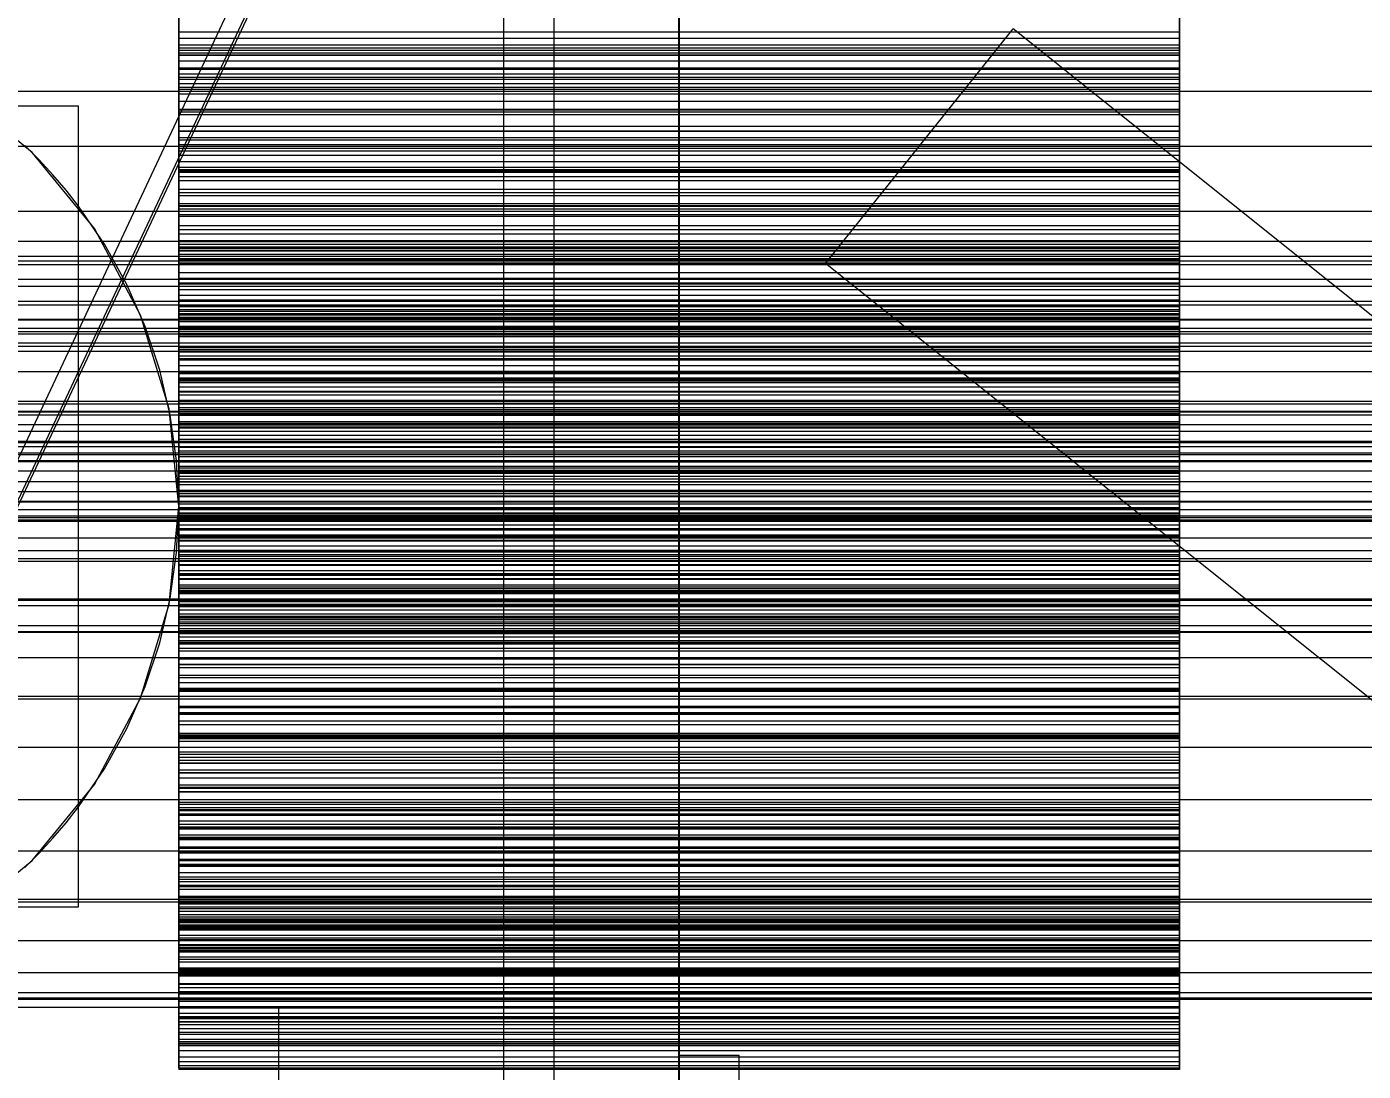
# Model space of a CAD drawing. Header units: millimetres. Extents: x -2500 to 58855, y -53268 to 6837.
# Drawn here: x 519.6 to 786.7, y -34687.8 to -34479.1 of the extents above; entities that cross this region are included whole.
import ezdxf

# ---------------------------------------------------------------- set-up
doc = ezdxf.new("R2010")
doc.units = ezdxf.units.MM
for name, color, linetype, lineweight in [('COTAS_O', 1, 'Continuous', 0), ('COTAS_R', 1, 'Continuous', 0), ('frontal_briquetadora', 7, 'Continuous', 0), ('frontal_C05', 7, 'Continuous', 0), ('frontal_mezcladora', 7, 'Continuous', 0), ('frontal_secador', 7, 'Continuous', 0), ('frontal_tolva', 7, 'Continuous', 0), ('frontal_tolva-C01', 7, 'Continuous', 0)]:
    doc.layers.add(name, color=color, linetype=linetype, lineweight=lineweight)
doc.dimstyles.new('R19_100', dxfattribs={"dimtxt": 250, "dimasz": 150, "dimexe": 150, "dimexo": 80, "dimgap": 100, "dimtad": 1, "dimtih": 1, "dimtoh": 1, "dimdsep": 46, "dimcen": 0.09, "dimadec": 0, "dimazin": 0, "dimtfac": 1, "dimtdec": 4, "dimtofl": 0, "dimtmove": 0, "dimatfit": 3, "dimfxl": 1, "dimtolj": 1, "dimtzin": 0, "dimarcsym": 0})

# ---------------------------------------------------------------- blocks, each defined once
blk = doc.blocks.new('*D37')
at = {"layer": 'COTAS_R', "color": 0, "lineweight": -2, "transparency": 16777216}
for p, q in [((-1750, -35420), (-1750, -34450)), ((2600, -35420), (2600, -34450)), ((-1600, -34600), (2450, -34600))]:
    blk.add_line(p, q, dxfattribs=at)
at = {"layer": 'COTAS_R', "color": 0, "transparency": 16777216}
for points in [[(-1600, -34575), (-1600, -34625), (-1750, -34600)], [(2450, -34575), (2450, -34625), (2600, -34600)]]:
    blk.add_solid(points, dxfattribs=at)
at = {"layer": 'Defpoints', "color": 0, "transparency": 16777216}
for p in [(2600, -34600), (-1750, -35500), (2600, -35500)]:
    blk.add_point(p, dxfattribs=at)
blk = doc.blocks.new('*D43')
at = {"layer": 'COTAS_O', "color": 0, "lineweight": -2, "transparency": 16777216}
for p, q in [((-650, -34820), (-650, -34050)), ((650, -34820), (650, -34050)), ((-500, -34200), (500, -34200))]:
    blk.add_line(p, q, dxfattribs=at)
at = {"layer": 'COTAS_O', "color": 0, "transparency": 16777216}
for points in [[(-500, -34175), (-500, -34225), (-650, -34200)], [(500, -34175), (500, -34225), (650, -34200)]]:
    blk.add_solid(points, dxfattribs=at)
at = {"layer": 'Defpoints', "color": 0, "transparency": 16777216}
for p in [(650, -34200), (-650, -34900), (650, -34900)]:
    blk.add_point(p, dxfattribs=at)

msp = doc.modelspace()

# ---------------------------------------------------------------- linework, layer by layer
at = {"layer": 'frontal_briquetadora'}
for p, q in [((550, -34470.352), (550, -34481.428)), ((550, -34470.774), (550, -34484.819)), ((750, -34470.352), (750, -34481.428)), ((750, -34470.774), (750, -34484.819)), ((550, -34483.346), (550, -34472.72)), ((550, -34473.128), (550, -34487.34)), ((750, -34483.346), (750, -34472.72)), ((750, -34473.128), (750, -34487.34)), ((550, -34484.762), (550, -34474.612)), ((550, -34489.222), (550, -34475.151)), ((550, -34476.816), (550, -34480.245)), ((750, -34484.762), (750, -34474.612)), ((750, -34489.222), (750, -34475.151)), ((750, -34476.816), (750, -34480.245)), ((550, -34478.701), (550, -34482.823)), ((750, -34478.701), (750, -34482.823)), ((750, -34480.245), (550, -34480.245)), ((550, -34480.245), (550, -34483.879)), ((550, -34481.428), (550, -34494.029)), ((550, -34481.428), (750, -34481.428)), ((750, -34480.245), (750, -34483.879)), ((750, -34481.428), (750, -34494.029)), ((750, -34482.823), (550, -34482.823)), ((550, -34482.823), (550, -34491.281)), ((550, -34495.609), (550, -34483.346)), ((550, -34483.346), (750, -34483.346)), ((750, -34483.879), (550, -34483.879)), ((550, -34483.879), (550, -34487.691)), ((550, -34486.034), (550, -34484.435)), ((750, -34484.435), (550, -34484.435)), ((550, -34484.435), (550, -34492.624)), ((550, -34496.657), (550, -34484.762)), ((550, -34484.762), (750, -34484.762)), ((550, -34484.819), (550, -34499.018)), ((550, -34484.819), (750, -34484.819)), ((750, -34482.823), (750, -34491.281)), ((750, -34495.609), (750, -34483.346)), ((750, -34483.879), (750, -34487.691)), ((750, -34486.034), (750, -34484.435)), ((750, -34484.435), (750, -34492.624)), ((750, -34496.657), (750, -34484.762)), ((750, -34484.819), (750, -34499.018)), ((550, -34487.426), (550, -34486.034)), ((750, -34486.034), (550, -34486.034)), ((550, -34487.34), (550, -34501.297)), ((550, -34487.34), (750, -34487.34)), ((550, -34488.634), (550, -34487.426)), ((750, -34487.426), (550, -34487.426)), ((750, -34487.426), (750, -34486.034)), ((750, -34487.34), (750, -34501.297)), ((750, -34488.634), (750, -34487.426)), ((750, -34487.691), (550, -34487.691)), ((550, -34487.691), (550, -34491.666)), ((550, -34489.674), (550, -34488.634)), ((750, -34488.634), (550, -34488.634)), ((550, -34502.634), (550, -34489.222)), ((550, -34489.222), (750, -34489.222)), ((550, -34490.554), (550, -34489.674)), ((750, -34489.674), (550, -34489.674)), ((750, -34487.691), (750, -34491.666)), ((750, -34489.674), (750, -34488.634)), ((750, -34502.634), (750, -34489.222)), ((750, -34490.554), (750, -34489.674)), ((550, -34491.281), (550, -34490.554)), ((750, -34490.554), (550, -34490.554)), ((750, -34491.281), (550, -34491.281)), ((750, -34491.666), (550, -34491.666)), ((550, -34491.666), (550, -34495.791)), ((750, -34492.624), (550, -34492.624)), ((550, -34492.624), (550, -34496.216)), ((750, -34491.281), (750, -34490.554)), ((750, -34491.666), (750, -34495.791)), ((750, -34492.624), (750, -34496.216)), ((550, -34494.029), (550, -34507.67)), ((550, -34494.029), (750, -34494.029)), ((750, -34494.029), (750, -34507.67)), ((550, -34509.038), (550, -34495.609)), ((550, -34495.609), (750, -34495.609)), ((750, -34495.791), (550, -34495.791)), ((550, -34495.791), (550, -34500.057)), ((750, -34496.216), (550, -34496.216)), ((550, -34496.216), (550, -34500.005)), ((550, -34509.842), (550, -34496.657)), ((550, -34496.657), (750, -34496.657)), ((750, -34509.038), (750, -34495.609)), ((750, -34495.791), (750, -34500.057)), ((750, -34496.216), (750, -34500.005)), ((750, -34509.842), (750, -34496.657)), ((550, -34499.018), (550, -34512.827)), ((550, -34499.018), (750, -34499.018)), ((550, -34501.818), (550, -34499.998)), ((750, -34499.998), (550, -34499.998)), ((550, -34499.998), (550, -34507.909)), ((750, -34500.005), (550, -34500.005)), ((550, -34500.005), (550, -34503.967)), ((750, -34500.057), (550, -34500.057)), ((550, -34500.057), (550, -34508.256)), ((750, -34499.018), (750, -34512.827)), ((750, -34501.818), (750, -34499.998)), ((750, -34499.998), (750, -34507.909)), ((750, -34500.005), (750, -34503.967)), ((750, -34500.057), (750, -34508.256)), ((550, -34501.297), (550, -34514.462)), ((550, -34501.297), (750, -34501.297)), ((550, -34503.438), (550, -34501.818)), ((750, -34501.818), (550, -34501.818)), ((550, -34514.871), (550, -34502.634)), ((550, -34502.634), (750, -34502.634)), ((550, -34504.88), (550, -34503.438)), ((750, -34503.438), (550, -34503.438)), ((750, -34501.297), (750, -34514.462)), ((750, -34503.438), (750, -34501.818)), ((750, -34514.871), (750, -34502.634)), ((750, -34504.88), (750, -34503.438)), ((750, -34503.967), (550, -34503.967)), ((550, -34503.967), (550, -34508.086)), ((550, -34506.158), (550, -34504.88)), ((750, -34504.88), (550, -34504.88)), ((550, -34507.281), (550, -34506.158)), ((750, -34506.158), (550, -34506.158)), ((750, -34503.967), (750, -34508.086)), ((750, -34506.158), (750, -34504.88)), ((750, -34507.281), (750, -34506.158)), ((550, -34508.256), (550, -34507.281)), ((750, -34507.281), (550, -34507.281)), ((550, -34507.67), (550, -34521.827)), ((550, -34507.67), (750, -34507.67)), ((750, -34507.909), (550, -34507.909)), ((550, -34507.909), (550, -34511.654)), ((750, -34508.086), (550, -34508.086)), ((550, -34508.086), (550, -34512.349)), ((750, -34508.256), (550, -34508.256)), ((750, -34508.256), (750, -34507.281)), ((750, -34507.67), (750, -34521.827)), ((750, -34507.909), (750, -34511.654)), ((750, -34508.086), (750, -34512.349)), ((550, -34523.116), (550, -34509.038)), ((550, -34509.038), (750, -34509.038)), ((550, -34523.808), (550, -34509.842)), ((550, -34509.842), (750, -34509.842)), ((750, -34523.116), (750, -34509.038)), ((750, -34523.808), (750, -34509.842)), ((750, -34511.654), (550, -34511.654)), ((550, -34511.654), (550, -34515.589)), ((750, -34512.349), (550, -34512.349)), ((550, -34512.349), (550, -34516.748)), ((550, -34512.827), (550, -34525.713)), ((550, -34512.827), (750, -34512.827)), ((750, -34511.654), (750, -34515.589)), ((750, -34512.349), (750, -34516.748)), ((750, -34512.827), (750, -34525.713)), ((550, -34514.462), (550, -34526.329)), ((550, -34514.462), (750, -34514.462)), ((550, -34525.463), (550, -34514.871)), ((550, -34514.871), (750, -34514.871)), ((550, -34517.055), (550, -34515.018)), ((750, -34515.018), (550, -34515.018)), ((550, -34515.018), (550, -34522.632)), ((750, -34515.589), (550, -34515.589)), ((550, -34515.589), (550, -34519.691)), ((750, -34516.748), (550, -34516.748)), ((550, -34516.748), (550, -34524.669)), ((750, -34514.462), (750, -34526.329)), ((750, -34525.463), (750, -34514.871)), ((750, -34517.055), (750, -34515.018)), ((750, -34515.018), (750, -34522.632)), ((750, -34515.589), (750, -34519.691)), ((750, -34516.748), (750, -34524.669)), ((550, -34518.899), (550, -34517.055)), ((750, -34517.055), (550, -34517.055)), ((550, -34520.571), (550, -34518.899)), ((750, -34518.899), (550, -34518.899)), ((750, -34518.899), (750, -34517.055)), ((750, -34520.571), (750, -34518.899)), ((750, -34519.691), (550, -34519.691)), ((550, -34519.691), (550, -34523.944)), ((550, -34522.085), (550, -34520.571)), ((750, -34520.571), (550, -34520.571)), ((550, -34521.827), (550, -34535.957)), ((550, -34521.827), (750, -34521.827)), ((550, -34523.448), (550, -34522.085)), ((750, -34522.085), (550, -34522.085)), ((750, -34519.691), (750, -34523.944)), ((750, -34522.085), (750, -34520.571)), ((750, -34521.827), (750, -34535.957)), ((750, -34523.448), (750, -34522.085)), ((750, -34522.632), (550, -34522.632)), ((550, -34522.632), (550, -34526.521)), ((550, -34537.304), (550, -34523.116)), ((550, -34523.116), (750, -34523.116)), ((550, -34524.669), (550, -34523.448)), ((750, -34523.448), (550, -34523.448)), ((550, -34538.02), (550, -34523.808)), ((550, -34523.808), (750, -34523.808)), ((750, -34523.944), (550, -34523.944)), ((550, -34523.944), (550, -34528.335)), ((750, -34524.669), (550, -34524.669)), ((750, -34522.632), (750, -34526.521)), ((750, -34537.304), (750, -34523.116)), ((750, -34524.669), (750, -34523.448)), ((750, -34538.02), (750, -34523.808)), ((750, -34523.944), (750, -34528.335)), ((550, -34530.292), (550, -34525.463)), ((550, -34525.463), (750, -34525.463)), ((550, -34525.713), (550, -34537.182)), ((550, -34525.713), (750, -34525.713)), ((550, -34526.329), (550, -34536.443)), ((550, -34526.329), (750, -34526.329)), ((750, -34526.521), (550, -34526.521)), ((550, -34526.521), (550, -34530.594)), ((750, -34530.292), (750, -34525.463)), ((750, -34525.713), (750, -34537.182)), ((750, -34526.329), (750, -34536.443)), ((750, -34526.521), (750, -34530.594)), ((750, -34528.335), (550, -34528.335)), ((550, -34528.335), (550, -34532.857)), ((550, -34531.709), (550, -34529.46)), ((750, -34529.46), (550, -34529.46)), ((550, -34529.46), (550, -34536.758)), ((750, -34528.335), (750, -34532.857)), ((750, -34531.709), (750, -34529.46)), ((750, -34529.46), (750, -34536.758)), ((550, -34535.006), (550, -34530.292)), ((550, -34530.292), (750, -34530.292)), ((750, -34530.594), (550, -34530.594)), ((550, -34530.594), (550, -34534.826)), ((550, -34533.773), (550, -34531.709)), ((750, -34531.709), (550, -34531.709)), ((750, -34532.857), (550, -34532.857)), ((550, -34532.857), (550, -34540.48)), ((750, -34535.006), (750, -34530.292)), ((750, -34530.594), (750, -34534.826)), ((750, -34533.773), (750, -34531.709)), ((750, -34532.857), (750, -34540.48)), ((550, -34535.671), (550, -34533.773)), ((750, -34533.773), (550, -34533.773)), ((750, -34534.826), (550, -34534.826)), ((550, -34534.826), (550, -34539.202)), ((550, -34539.602), (550, -34535.006)), ((550, -34535.006), (750, -34535.006)), ((750, -34535.671), (750, -34533.773)), ((750, -34534.826), (750, -34539.202)), ((750, -34539.602), (750, -34535.006)), ((550, -34537.416), (550, -34535.671)), ((750, -34535.671), (550, -34535.671)), ((550, -34535.957), (550, -34549.515)), ((550, -34535.957), (750, -34535.957)), ((550, -34536.443), (550, -34541.003)), ((550, -34536.443), (750, -34536.443)), ((750, -34536.758), (550, -34536.758)), ((550, -34536.758), (550, -34540.783)), ((550, -34537.182), (550, -34546.794)), ((550, -34537.182), (750, -34537.182)), ((550, -34551.056), (550, -34537.304)), ((550, -34537.304), (750, -34537.304)), ((550, -34539.017), (550, -34537.416)), ((750, -34537.416), (550, -34537.416)), ((550, -34551.931), (550, -34538.02)), ((550, -34538.02), (750, -34538.02)), ((750, -34537.416), (750, -34535.671)), ((750, -34535.957), (750, -34549.515)), ((750, -34536.443), (750, -34541.003)), ((750, -34536.758), (750, -34540.783)), ((750, -34537.182), (750, -34546.794)), ((750, -34551.056), (750, -34537.304)), ((750, -34539.017), (750, -34537.416)), ((750, -34551.931), (750, -34538.02)), ((550, -34540.48), (550, -34539.017)), ((750, -34539.017), (550, -34539.017)), ((750, -34539.202), (550, -34539.202)), ((550, -34539.202), (550, -34543.711)), ((550, -34544.079), (550, -34539.602)), ((550, -34539.602), (750, -34539.602)), ((750, -34540.48), (550, -34540.48)), ((750, -34540.783), (550, -34540.783)), ((550, -34540.783), (550, -34544.982)), ((750, -34540.48), (750, -34539.017)), ((750, -34539.202), (750, -34543.711)), ((750, -34544.079), (750, -34539.602)), ((750, -34540.783), (750, -34544.982)), ((550, -34541.003), (550, -34545.442)), ((550, -34541.003), (750, -34541.003)), ((550, -34545.745), (550, -34543.29)), ((750, -34543.29), (550, -34543.29)), ((550, -34543.29), (550, -34550.254)), ((750, -34541.003), (750, -34545.442)), ((750, -34545.745), (750, -34543.29)), ((750, -34543.29), (750, -34550.254)), ((750, -34543.711), (550, -34543.711)), ((550, -34543.711), (550, -34548.345)), ((550, -34548.434), (550, -34544.079)), ((550, -34544.079), (750, -34544.079)), ((750, -34544.982), (550, -34544.982)), ((550, -34544.982), (550, -34549.334)), ((550, -34545.442), (550, -34549.76)), ((550, -34545.442), (750, -34545.442)), ((550, -34548.023), (550, -34545.745)), ((750, -34545.745), (550, -34545.745)), ((750, -34543.711), (750, -34548.345)), ((750, -34548.434), (750, -34544.079)), ((750, -34544.982), (750, -34549.334)), ((750, -34545.442), (750, -34549.76)), ((750, -34548.023), (750, -34545.745)), ((550, -34546.794), (550, -34551.073)), ((550, -34546.794), (750, -34546.794)), ((550, -34550.143), (550, -34548.023)), ((750, -34548.023), (550, -34548.023)), ((750, -34548.345), (550, -34548.345)), ((550, -34548.345), (550, -34555.652)), ((550, -34552.666), (550, -34548.434)), ((550, -34548.434), (750, -34548.434)), ((750, -34546.794), (750, -34551.073)), ((750, -34550.143), (750, -34548.023)), ((750, -34548.345), (750, -34555.652)), ((750, -34552.666), (750, -34548.434)), ((750, -34549.334), (550, -34549.334)), ((550, -34549.334), (550, -34553.824)), ((550, -34549.515), (550, -34561.982)), ((550, -34549.515), (750, -34549.515)), ((550, -34549.76), (550, -34553.953)), ((550, -34549.76), (750, -34549.76)), ((550, -34552.116), (550, -34550.143)), ((750, -34550.143), (550, -34550.143)), ((750, -34550.254), (550, -34550.254)), ((550, -34550.254), (550, -34554.404)), ((550, -34563.842), (550, -34551.056)), ((550, -34551.056), (750, -34551.056)), ((550, -34551.073), (550, -34555.227)), ((550, -34551.073), (750, -34551.073)), ((750, -34549.334), (750, -34553.824)), ((750, -34549.515), (750, -34561.982)), ((750, -34549.76), (750, -34553.953)), ((750, -34552.116), (750, -34550.143)), ((750, -34550.254), (750, -34554.404)), ((750, -34563.842), (750, -34551.056)), ((750, -34551.073), (750, -34555.227)), ((550, -34565.006), (550, -34551.931)), ((550, -34551.931), (750, -34551.931)), ((550, -34553.95), (550, -34552.116)), ((750, -34552.116), (550, -34552.116)), ((550, -34556.773), (550, -34552.666)), ((550, -34552.666), (750, -34552.666)), ((750, -34553.824), (550, -34553.824)), ((550, -34553.824), (550, -34558.44)), ((550, -34555.652), (550, -34553.95)), ((550, -34553.953), (550, -34558.02)), ((550, -34553.953), (750, -34553.953)), ((750, -34565.006), (750, -34551.931)), ((750, -34553.95), (750, -34552.116)), ((750, -34556.773), (750, -34552.666)), ((750, -34553.824), (750, -34558.44)), ((750, -34555.652), (750, -34553.95)), ((750, -34553.953), (750, -34558.02)), ((750, -34554.404), (550, -34554.404)), ((550, -34554.404), (550, -34558.721)), ((550, -34555.227), (550, -34559.255)), ((550, -34555.227), (750, -34555.227)), ((750, -34555.652), (550, -34555.652)), ((550, -34559.129), (550, -34556.473)), ((750, -34556.473), (550, -34556.473)), ((550, -34556.473), (550, -34563.087)), ((550, -34560.752), (550, -34556.773)), ((550, -34556.773), (750, -34556.773)), ((750, -34554.404), (750, -34558.721)), ((750, -34555.227), (750, -34559.255)), ((750, -34559.129), (750, -34556.473)), ((750, -34556.473), (750, -34563.087)), ((750, -34560.752), (750, -34556.773)), ((550, -34558.02), (550, -34561.96)), ((550, -34558.02), (750, -34558.02)), ((750, -34558.44), (550, -34558.44)), ((550, -34558.44), (550, -34563.174)), ((750, -34558.721), (550, -34558.721)), ((550, -34558.721), (550, -34563.182)), ((550, -34561.616), (550, -34559.129)), ((750, -34559.129), (550, -34559.129)), ((550, -34559.255), (550, -34563.155)), ((550, -34559.255), (750, -34559.255)), ((750, -34558.02), (750, -34561.96)), ((750, -34558.44), (750, -34563.174)), ((750, -34558.721), (750, -34563.182)), ((750, -34561.616), (750, -34559.129)), ((750, -34559.255), (750, -34563.155)), ((550, -34564.603), (550, -34560.752)), ((550, -34560.752), (750, -34560.752)), ((550, -34563.952), (550, -34561.616)), ((750, -34561.616), (550, -34561.616)), ((550, -34561.96), (550, -34565.77)), ((550, -34561.96), (750, -34561.96)), ((550, -34561.982), (550, -34572.878)), ((550, -34561.982), (750, -34561.982)), ((750, -34564.603), (750, -34560.752)), ((750, -34563.952), (750, -34561.616)), ((750, -34561.96), (750, -34565.77)), ((750, -34561.982), (750, -34572.878)), ((750, -34563.087), (550, -34563.087)), ((550, -34563.087), (550, -34567.352)), ((550, -34563.155), (550, -34566.924)), ((550, -34563.155), (750, -34563.155)), ((750, -34563.174), (550, -34563.174)), ((550, -34563.174), (550, -34570.147)), ((750, -34563.182), (550, -34563.182)), ((550, -34563.182), (550, -34567.774)), ((550, -34575.173), (550, -34563.842)), ((550, -34563.842), (750, -34563.842)), ((550, -34566.148), (550, -34563.952)), ((750, -34563.952), (550, -34563.952)), ((550, -34568.322), (550, -34564.603)), ((550, -34564.603), (750, -34564.603)), ((750, -34563.087), (750, -34567.352)), ((750, -34563.155), (750, -34566.924)), ((750, -34563.174), (750, -34570.147)), ((750, -34563.182), (750, -34567.774)), ((750, -34575.173), (750, -34563.842)), ((750, -34566.148), (750, -34563.952)), ((750, -34568.322), (750, -34564.603)), ((550, -34576.744), (550, -34565.006)), ((550, -34565.006), (750, -34565.006)), ((550, -34565.77), (550, -34569.449)), ((550, -34565.77), (750, -34565.77)), ((550, -34568.211), (550, -34566.148)), ((750, -34566.148), (550, -34566.148)), ((550, -34566.924), (550, -34570.562)), ((550, -34566.924), (750, -34566.924)), ((750, -34567.352), (550, -34567.352)), ((550, -34567.352), (550, -34571.776)), ((750, -34576.744), (750, -34565.006)), ((750, -34565.77), (750, -34569.449)), ((750, -34568.211), (750, -34566.148)), ((750, -34566.924), (750, -34570.562)), ((750, -34567.352), (750, -34571.776)), ((750, -34567.774), (550, -34567.774)), ((550, -34567.774), (550, -34572.486)), ((550, -34570.147), (550, -34568.211)), ((750, -34568.211), (550, -34568.211)), ((550, -34571.91), (550, -34568.322)), ((550, -34568.322), (750, -34568.322)), ((550, -34571.828), (550, -34568.977)), ((750, -34568.977), (550, -34568.977)), ((550, -34568.977), (550, -34575.226)), ((550, -34569.449), (550, -34572.994)), ((550, -34569.449), (750, -34569.449)), ((750, -34570.147), (550, -34570.147)), ((750, -34567.774), (750, -34572.486)), ((750, -34570.147), (750, -34568.211)), ((750, -34571.91), (750, -34568.322)), ((750, -34571.828), (750, -34568.977)), ((750, -34568.977), (750, -34575.226)), ((750, -34569.449), (750, -34572.994)), ((550, -34570.562), (550, -34574.066)), ((550, -34570.562), (750, -34570.562)), ((750, -34571.776), (550, -34571.776)), ((550, -34571.776), (550, -34576.336)), ((550, -34574.518), (550, -34571.828)), ((750, -34571.828), (550, -34571.828)), ((550, -34575.363), (550, -34571.91)), ((550, -34571.91), (750, -34571.91)), ((750, -34572.486), (550, -34572.486)), ((550, -34572.486), (550, -34577.309)), ((550, -34572.878), (550, -34581.784)), ((550, -34572.878), (750, -34572.878)), ((750, -34570.562), (750, -34574.066)), ((750, -34571.776), (750, -34576.336)), ((750, -34574.518), (750, -34571.828)), ((750, -34575.363), (750, -34571.91)), ((750, -34572.486), (750, -34577.309)), ((750, -34572.878), (750, -34581.784)), ((550, -34572.994), (550, -34576.406)), ((550, -34572.994), (750, -34572.994)), ((550, -34574.066), (550, -34577.435)), ((550, -34574.066), (750, -34574.066)), ((550, -34577.065), (550, -34574.518)), ((750, -34574.518), (550, -34574.518)), ((550, -34584.611), (550, -34575.173)), ((550, -34575.173), (750, -34575.173)), ((750, -34575.226), (550, -34575.226)), ((550, -34575.226), (550, -34579.596)), ((550, -34578.68), (550, -34575.363)), ((550, -34575.363), (750, -34575.363)), ((750, -34572.994), (750, -34576.406)), ((750, -34574.066), (750, -34577.435)), ((750, -34577.065), (750, -34574.518)), ((750, -34584.611), (750, -34575.173)), ((750, -34575.226), (750, -34579.596)), ((750, -34578.68), (750, -34575.363)), ((750, -34576.336), (550, -34576.336)), ((550, -34576.336), (550, -34581.019)), ((550, -34576.406), (550, -34579.681)), ((550, -34576.406), (750, -34576.406)), ((550, -34586.693), (550, -34576.744)), ((550, -34576.744), (750, -34576.744)), ((550, -34579.478), (550, -34577.065)), ((750, -34577.065), (550, -34577.065)), ((750, -34577.309), (550, -34577.309)), ((550, -34577.309), (550, -34583.932)), ((550, -34577.435), (550, -34580.668)), ((550, -34577.435), (750, -34577.435)), ((750, -34576.336), (750, -34581.019)), ((750, -34576.406), (750, -34579.681)), ((750, -34586.693), (750, -34576.744)), ((750, -34579.478), (750, -34577.065)), ((750, -34577.309), (750, -34583.932)), ((750, -34577.435), (750, -34580.668)), ((550, -34581.86), (550, -34578.68)), ((550, -34578.68), (750, -34578.68)), ((550, -34581.766), (550, -34579.478)), ((750, -34579.478), (550, -34579.478)), ((750, -34579.596), (550, -34579.596)), ((550, -34579.596), (550, -34584.116)), ((550, -34579.681), (550, -34582.818)), ((550, -34579.681), (750, -34579.681)), ((550, -34580.668), (550, -34583.763)), ((550, -34580.668), (750, -34580.668)), ((550, -34583.812), (550, -34580.774)), ((750, -34580.774), (550, -34580.774)), ((550, -34580.774), (550, -34586.641)), ((750, -34581.86), (750, -34578.68)), ((750, -34581.766), (750, -34579.478)), ((750, -34579.596), (750, -34584.116)), ((750, -34579.681), (750, -34582.818)), ((750, -34580.668), (750, -34583.763)), ((750, -34583.812), (750, -34580.774)), ((750, -34580.774), (750, -34586.641)), ((750, -34581.019), (550, -34581.019)), ((550, -34581.019), (550, -34585.815)), ((550, -34583.932), (550, -34581.766)), ((750, -34581.766), (550, -34581.766)), ((550, -34581.784), (550, -34588.358)), ((550, -34581.784), (750, -34581.784)), ((550, -34584.902), (550, -34581.86)), ((550, -34581.86), (750, -34581.86)), ((550, -34582.818), (550, -34585.817)), ((550, -34582.818), (750, -34582.818)), ((750, -34581.019), (750, -34585.815)), ((750, -34583.932), (750, -34581.766)), ((750, -34581.784), (750, -34588.358)), ((750, -34584.902), (750, -34581.86)), ((750, -34582.818), (750, -34585.817)), ((550, -34583.763), (550, -34586.718)), ((550, -34583.763), (750, -34583.763)), ((550, -34586.698), (550, -34583.812)), ((750, -34583.812), (550, -34583.812)), ((750, -34583.932), (550, -34583.932)), ((750, -34584.116), (550, -34584.116)), ((550, -34584.116), (550, -34588.763)), ((550, -34591.796), (550, -34584.611)), ((550, -34584.611), (750, -34584.611)), ((550, -34587.804), (550, -34584.902)), ((550, -34584.902), (750, -34584.902)), ((750, -34585.815), (550, -34585.815)), ((550, -34585.815), (550, -34590.716)), ((550, -34585.817), (550, -34588.675)), ((550, -34585.817), (750, -34585.817)), ((750, -34583.763), (750, -34586.718)), ((750, -34586.698), (750, -34583.812)), ((750, -34584.116), (750, -34588.763)), ((750, -34591.796), (750, -34584.611)), ((750, -34587.804), (750, -34584.902)), ((750, -34585.815), (750, -34590.716)), ((750, -34585.817), (750, -34588.675)), ((750, -34586.641), (550, -34586.641)), ((550, -34586.641), (550, -34591.107)), ((550, -34594.471), (550, -34586.693)), ((550, -34586.693), (750, -34586.693)), ((550, -34589.45), (550, -34586.698)), ((750, -34586.698), (550, -34586.698)), ((550, -34586.718), (550, -34589.532)), ((550, -34586.718), (750, -34586.718)), ((550, -34592.065), (550, -34587.804)), ((550, -34587.804), (750, -34587.804)), ((550, -34588.358), (550, -34592.348)), ((550, -34588.358), (750, -34588.358)), ((550, -34588.675), (550, -34591.391)), ((550, -34588.675), (750, -34588.675)), ((750, -34588.763), (550, -34588.763)), ((550, -34588.763), (550, -34593.526)), ((750, -34586.641), (750, -34591.107)), ((750, -34594.471), (750, -34586.693)), ((750, -34589.45), (750, -34586.698)), ((750, -34586.718), (750, -34589.532)), ((750, -34592.065), (750, -34587.804)), ((750, -34588.358), (750, -34592.348)), ((750, -34588.675), (750, -34591.391)), ((750, -34588.763), (750, -34593.526)), ((550, -34592.075), (550, -34589.45)), ((750, -34589.45), (550, -34589.45)), ((550, -34589.532), (550, -34592.205)), ((550, -34589.532), (750, -34589.532)), ((750, -34590.716), (550, -34590.716)), ((550, -34590.716), (550, -34596.972)), ((750, -34591.107), (550, -34591.107)), ((550, -34591.107), (550, -34595.711)), ((550, -34591.391), (550, -34593.965)), ((550, -34591.391), (750, -34591.391)), ((750, -34592.075), (750, -34589.45)), ((750, -34589.532), (750, -34592.205)), ((750, -34590.716), (750, -34596.972)), ((750, -34591.107), (750, -34595.711)), ((750, -34591.391), (750, -34593.965)), ((550, -34596.45), (550, -34591.796)), ((550, -34591.796), (750, -34591.796)), ((550, -34595.052), (550, -34591.834)), ((750, -34591.834), (550, -34591.834)), ((550, -34591.834), (550, -34597.306)), ((550, -34593.599), (550, -34592.065)), ((550, -34592.065), (750, -34592.065)), ((550, -34594.581), (550, -34592.075)), ((750, -34592.075), (550, -34592.075)), ((550, -34592.205), (550, -34594.734)), ((550, -34592.205), (750, -34592.205)), ((550, -34592.348), (550, -34593.599)), ((550, -34592.348), (750, -34592.348)), ((750, -34593.526), (550, -34593.526)), ((550, -34593.526), (550, -34598.395)), ((550, -34593.599), (750, -34593.599)), ((550, -34593.965), (550, -34597.556)), ((550, -34593.965), (750, -34593.965)), ((750, -34596.45), (750, -34591.796)), ((750, -34595.052), (750, -34591.834)), ((750, -34591.834), (750, -34597.306)), ((750, -34593.599), (750, -34592.065)), ((750, -34594.581), (750, -34592.075)), ((750, -34592.205), (750, -34594.734)), ((750, -34592.348), (750, -34593.599)), ((750, -34593.526), (750, -34598.395)), ((750, -34593.965), (750, -34597.556)), ((550, -34599.778), (550, -34594.471)), ((550, -34594.471), (750, -34594.471)), ((550, -34596.972), (550, -34594.581)), ((750, -34594.581), (550, -34594.581)), ((550, -34594.734), (550, -34597.118)), ((550, -34594.734), (750, -34594.734)), ((550, -34598.128), (550, -34595.052)), ((750, -34595.052), (550, -34595.052)), ((750, -34595.711), (550, -34595.711)), ((550, -34595.711), (550, -34600.435)), ((550, -34598.395), (550, -34596.45)), ((550, -34596.45), (750, -34596.45)), ((750, -34596.972), (550, -34596.972)), ((750, -34599.778), (750, -34594.471)), ((750, -34596.972), (750, -34594.581)), ((750, -34594.734), (750, -34597.118)), ((750, -34598.128), (750, -34595.052)), ((750, -34595.711), (750, -34600.435)), ((750, -34598.395), (750, -34596.45)), ((550, -34597.118), (550, -34599.358)), ((550, -34597.118), (750, -34597.118)), ((750, -34597.306), (550, -34597.306)), ((550, -34597.306), (550, -34601.855)), ((550, -34597.556), (550, -34598.395)), ((550, -34597.556), (750, -34597.556)), ((550, -34601.077), (550, -34598.128)), ((750, -34598.128), (550, -34598.128)), ((550, -34598.395), (750, -34598.395)), ((550, -34598.395), (550, -34603.362)), ((550, -34599.358), (550, -34602.27)), ((550, -34599.358), (750, -34599.358)), ((750, -34597.118), (750, -34599.358)), ((750, -34597.306), (750, -34601.855)), ((750, -34597.556), (750, -34598.395)), ((750, -34601.077), (750, -34598.128)), ((750, -34598.395), (750, -34603.362)), ((750, -34599.358), (750, -34602.27)), ((550, -34602.412), (550, -34599.778)), ((550, -34599.778), (750, -34599.778)), ((750, -34600.435), (550, -34600.435)), ((550, -34600.435), (550, -34605.266)), ((550, -34603.908), (550, -34601.077)), ((750, -34601.077), (550, -34601.077)), ((750, -34601.855), (550, -34601.855)), ((550, -34601.855), (550, -34606.533)), ((550, -34605.521), (550, -34602.131)), ((750, -34602.131), (550, -34602.131)), ((550, -34602.131), (550, -34607.194)), ((550, -34602.27), (550, -34602.412)), ((550, -34602.27), (750, -34602.27)), ((750, -34602.412), (750, -34599.778)), ((750, -34600.435), (750, -34605.266)), ((750, -34603.908), (750, -34601.077)), ((750, -34601.855), (750, -34606.533)), ((750, -34605.521), (750, -34602.131)), ((750, -34602.131), (750, -34607.194)), ((750, -34602.27), (750, -34602.412)), ((550, -34602.412), (750, -34602.412)), ((750, -34603.362), (550, -34603.362)), ((550, -34603.362), (550, -34609.237)), ((550, -34606.627), (550, -34603.908)), ((750, -34603.908), (550, -34603.908)), ((750, -34603.362), (750, -34609.237)), ((750, -34606.627), (750, -34603.908)), ((750, -34605.266), (550, -34605.266)), ((550, -34605.266), (550, -34610.196)), ((550, -34608.779), (550, -34605.521)), ((750, -34605.521), (550, -34605.521)), ((750, -34606.533), (550, -34606.533)), ((550, -34606.533), (550, -34611.322)), ((550, -34609.237), (550, -34606.627)), ((750, -34606.627), (550, -34606.627)), ((750, -34607.194), (550, -34607.194)), ((550, -34607.194), (550, -34611.817)), ((750, -34605.266), (750, -34610.196)), ((750, -34608.779), (750, -34605.521)), ((750, -34606.533), (750, -34611.322)), ((750, -34609.237), (750, -34606.627)), ((750, -34607.194), (750, -34611.817)), ((550, -34611.92), (550, -34608.779)), ((750, -34608.779), (550, -34608.779)), ((750, -34609.237), (550, -34609.237)), ((750, -34610.196), (550, -34610.196)), ((550, -34610.196), (550, -34615.217)), ((750, -34611.92), (750, -34608.779)), ((750, -34610.196), (750, -34615.217)), ((750, -34611.322), (550, -34611.322)), ((550, -34611.322), (550, -34616.211)), ((550, -34615.194), (550, -34611.639)), ((750, -34611.639), (550, -34611.639)), ((550, -34611.639), (550, -34616.282)), ((750, -34611.817), (550, -34611.817)), ((550, -34611.817), (550, -34616.557)), ((550, -34614.949), (550, -34611.92)), ((750, -34611.92), (550, -34611.92)), ((750, -34611.322), (750, -34616.211)), ((750, -34615.194), (750, -34611.639)), ((750, -34611.639), (750, -34616.282)), ((750, -34611.817), (750, -34616.557)), ((750, -34614.949), (750, -34611.92)), ((550, -34617.874), (550, -34614.949)), ((750, -34614.949), (550, -34614.949)), ((550, -34618.627), (550, -34615.194)), ((750, -34615.194), (550, -34615.194)), ((750, -34615.217), (550, -34615.217)), ((550, -34615.217), (550, -34620.696)), ((750, -34617.874), (750, -34614.949)), ((750, -34618.627), (750, -34615.194)), ((750, -34615.217), (750, -34620.696)), ((750, -34616.211), (550, -34616.211)), ((550, -34616.211), (550, -34621.19)), ((750, -34616.282), (550, -34616.282)), ((550, -34616.282), (550, -34620.966)), ((750, -34616.557), (550, -34616.557)), ((550, -34616.557), (550, -34621.4)), ((550, -34620.696), (550, -34617.874)), ((750, -34617.874), (550, -34617.874)), ((750, -34616.211), (750, -34621.19)), ((750, -34616.282), (750, -34620.966)), ((750, -34616.557), (750, -34621.4)), ((750, -34620.696), (750, -34617.874)), ((550, -34621.95), (550, -34618.627)), ((750, -34618.627), (550, -34618.627)), ((550, -34624.047), (550, -34620.337)), ((750, -34620.337), (550, -34620.337)), ((550, -34620.337), (550, -34624.548)), ((750, -34620.696), (550, -34620.696)), ((750, -34620.966), (550, -34620.966)), ((550, -34620.966), (550, -34625.758)), ((750, -34621.95), (750, -34618.627)), ((750, -34624.047), (750, -34620.337)), ((750, -34620.337), (750, -34624.548)), ((750, -34620.966), (750, -34625.758)), ((750, -34621.19), (550, -34621.19)), ((550, -34621.19), (550, -34626.253)), ((750, -34621.4), (550, -34621.4)), ((550, -34621.4), (550, -34626.334)), ((550, -34625.171), (550, -34621.95)), ((750, -34621.95), (550, -34621.95)), ((750, -34621.19), (750, -34626.253)), ((750, -34621.4), (750, -34626.334)), ((750, -34625.171), (750, -34621.95)), ((550, -34627.646), (550, -34624.047)), ((750, -34624.047), (550, -34624.047)), ((750, -34624.548), (550, -34624.548)), ((550, -34624.548), (550, -34629.283)), ((550, -34628.294), (550, -34625.171)), ((750, -34625.171), (550, -34625.171)), ((750, -34625.758), (550, -34625.758)), ((550, -34625.758), (550, -34630.643)), ((750, -34626.253), (550, -34626.253)), ((550, -34626.253), (550, -34631.323)), ((750, -34626.334), (550, -34626.334)), ((550, -34626.334), (550, -34631.35)), ((750, -34627.646), (750, -34624.047)), ((750, -34624.548), (750, -34629.283)), ((750, -34628.294), (750, -34625.171)), ((750, -34625.758), (750, -34630.643)), ((750, -34626.253), (750, -34631.323)), ((750, -34626.334), (750, -34631.35)), ((550, -34631.145), (550, -34627.646)), ((750, -34627.646), (550, -34627.646)), ((550, -34632.059), (550, -34628.203)), ((750, -34628.203), (550, -34628.203)), ((550, -34628.203), (550, -34631.972)), ((550, -34631.323), (550, -34628.294)), ((750, -34628.294), (550, -34628.294)), ((750, -34631.145), (750, -34627.646)), ((750, -34632.059), (750, -34628.203)), ((750, -34628.203), (750, -34631.972)), ((750, -34631.323), (750, -34628.294)), ((750, -34629.283), (550, -34629.283)), ((550, -34629.283), (550, -34634.114)), ((750, -34630.643), (550, -34630.643)), ((550, -34630.643), (550, -34635.61)), ((550, -34634.549), (550, -34631.145)), ((750, -34631.145), (550, -34631.145)), ((750, -34631.323), (550, -34631.323)), ((750, -34631.35), (550, -34631.35)), ((550, -34631.35), (550, -34636.442)), ((750, -34629.283), (750, -34634.114)), ((750, -34630.643), (750, -34635.61)), ((750, -34634.549), (750, -34631.145)), ((750, -34631.35), (750, -34636.442)), ((750, -34631.972), (550, -34631.972)), ((550, -34631.972), (550, -34636.745)), ((550, -34635.816), (550, -34632.059)), ((750, -34632.059), (550, -34632.059)), ((750, -34634.114), (550, -34634.114)), ((550, -34634.114), (550, -34639.029)), ((750, -34631.972), (750, -34636.745)), ((750, -34635.816), (750, -34632.059)), ((750, -34634.114), (750, -34639.029)), ((550, -34637.864), (550, -34634.549)), ((750, -34634.549), (550, -34634.549)), ((550, -34639.211), (550, -34635.217)), ((750, -34635.217), (550, -34635.217)), ((550, -34635.217), (550, -34638.535)), ((750, -34635.61), (550, -34635.61)), ((550, -34635.61), (550, -34640.651)), ((550, -34639.481), (550, -34635.816)), ((750, -34635.816), (550, -34635.816)), ((750, -34636.442), (550, -34636.442)), ((550, -34636.442), (550, -34641.091)), ((750, -34636.745), (550, -34636.745)), ((550, -34636.745), (550, -34641.605)), ((750, -34637.864), (750, -34634.549)), ((750, -34639.211), (750, -34635.217)), ((750, -34635.217), (750, -34638.535)), ((750, -34635.61), (750, -34640.651)), ((750, -34639.481), (750, -34635.816)), ((750, -34636.442), (750, -34641.091)), ((750, -34636.745), (750, -34641.605)), ((550, -34641.091), (550, -34637.864)), ((750, -34637.864), (550, -34637.864)), ((750, -34638.535), (550, -34638.535)), ((550, -34638.535), (550, -34643.337)), ((750, -34639.029), (550, -34639.029)), ((550, -34639.029), (550, -34644.017)), ((550, -34643.116), (550, -34639.211)), ((750, -34639.211), (550, -34639.211)), ((550, -34643.061), (550, -34639.481)), ((750, -34639.481), (550, -34639.481)), ((750, -34641.091), (750, -34637.864)), ((750, -34638.535), (750, -34643.337)), ((750, -34639.029), (750, -34644.017)), ((750, -34643.116), (750, -34639.211)), ((750, -34643.061), (750, -34639.481)), ((750, -34640.651), (550, -34640.651)), ((550, -34640.651), (550, -34645.761)), ((750, -34641.091), (550, -34641.091)), ((550, -34645.486), (550, -34641.364)), ((750, -34641.364), (550, -34641.364)), ((550, -34641.364), (550, -34644.223)), ((750, -34641.605), (550, -34641.605)), ((550, -34641.605), (550, -34646.538)), ((750, -34640.651), (750, -34645.761)), ((750, -34645.486), (750, -34641.364)), ((750, -34641.364), (750, -34644.223)), ((750, -34641.605), (750, -34646.538)), ((550, -34646.559), (550, -34643.061)), ((750, -34643.061), (550, -34643.061)), ((550, -34646.94), (550, -34643.116)), ((750, -34643.116), (550, -34643.116)), ((750, -34643.337), (550, -34643.337)), ((550, -34643.337), (550, -34648.213)), ((750, -34644.017), (550, -34644.017)), ((550, -34644.017), (550, -34649.071)), ((750, -34644.223), (550, -34644.223)), ((550, -34644.223), (550, -34649.041)), ((750, -34646.559), (750, -34643.061)), ((750, -34646.94), (750, -34643.116)), ((750, -34643.337), (750, -34648.213)), ((750, -34644.017), (750, -34649.071)), ((750, -34644.223), (750, -34649.041)), ((550, -34649.53), (550, -34645.486)), ((750, -34645.486), (550, -34645.486)), ((750, -34645.761), (550, -34645.761)), ((550, -34645.761), (550, -34649.977)), ((750, -34646.538), (550, -34646.538)), ((550, -34646.538), (550, -34651.535)), ((550, -34649.977), (550, -34646.559)), ((750, -34646.559), (550, -34646.559)), ((550, -34650.868), (550, -34646.629)), ((750, -34646.629), (550, -34646.629)), ((550, -34646.629), (550, -34649.022)), ((550, -34650.687), (550, -34646.94)), ((750, -34646.94), (550, -34646.94)), ((750, -34649.53), (750, -34645.486)), ((750, -34645.761), (750, -34649.977)), ((750, -34646.538), (750, -34651.535)), ((750, -34649.977), (750, -34646.559)), ((750, -34650.868), (750, -34646.629)), ((750, -34646.629), (750, -34649.022)), ((750, -34650.687), (750, -34646.94)), ((750, -34648.213), (550, -34648.213)), ((550, -34648.213), (550, -34653.152)), ((750, -34649.022), (550, -34649.022)), ((550, -34649.022), (550, -34653.844)), ((750, -34649.041), (550, -34649.041)), ((550, -34649.041), (550, -34653.922)), ((750, -34649.071), (550, -34649.071)), ((550, -34649.071), (550, -34654.186)), ((550, -34653.502), (550, -34649.53)), ((750, -34649.53), (550, -34649.53)), ((750, -34649.977), (550, -34649.977)), ((750, -34648.213), (750, -34653.152)), ((750, -34649.022), (750, -34653.844)), ((750, -34649.041), (750, -34653.922)), ((750, -34649.071), (750, -34654.186)), ((750, -34653.502), (750, -34649.53)), ((550, -34654.36), (550, -34650.687)), ((750, -34650.687), (550, -34650.687)), ((550, -34655.041), (550, -34650.868)), ((750, -34650.868), (550, -34650.868)), ((550, -34655.345), (550, -34650.998)), ((750, -34650.998), (550, -34650.998)), ((550, -34650.998), (550, -34652.919)), ((750, -34651.535), (550, -34651.535)), ((550, -34651.535), (550, -34656.591)), ((750, -34652.919), (550, -34652.919)), ((550, -34652.919), (550, -34657.734)), ((750, -34654.36), (750, -34650.687)), ((750, -34655.041), (750, -34650.868)), ((750, -34655.345), (750, -34650.998)), ((750, -34650.998), (750, -34652.919)), ((750, -34651.535), (750, -34656.591)), ((750, -34652.919), (750, -34657.734)), ((750, -34653.152), (550, -34653.152)), ((550, -34653.152), (550, -34658.147)), ((550, -34657.407), (550, -34653.502)), ((750, -34653.502), (550, -34653.502)), ((750, -34653.844), (550, -34653.844)), ((550, -34653.844), (550, -34658.717)), ((750, -34653.922), (550, -34653.922)), ((550, -34653.922), (550, -34658.855)), ((750, -34654.186), (550, -34654.186)), ((550, -34654.186), (550, -34657.96)), ((550, -34657.96), (550, -34654.36)), ((750, -34654.36), (550, -34654.36)), ((550, -34658.905), (550, -34654.461)), ((750, -34654.461), (550, -34654.461)), ((550, -34654.461), (550, -34655.906)), ((550, -34659.153), (550, -34655.041)), ((750, -34655.041), (550, -34655.041)), ((550, -34659.637), (550, -34655.345)), ((750, -34655.345), (550, -34655.345)), ((750, -34653.152), (750, -34658.147)), ((750, -34657.407), (750, -34653.502)), ((750, -34653.844), (750, -34658.717)), ((750, -34653.922), (750, -34658.855)), ((750, -34654.186), (750, -34657.96)), ((750, -34657.96), (750, -34654.36)), ((750, -34658.905), (750, -34654.461)), ((750, -34654.461), (750, -34655.906)), ((750, -34659.153), (750, -34655.041)), ((750, -34659.637), (750, -34655.345)), ((750, -34655.906), (550, -34655.906)), ((550, -34655.906), (550, -34660.702)), ((750, -34656.591), (550, -34656.591)), ((550, -34656.591), (550, -34661.698)), ((550, -34661.541), (550, -34657.01)), ((750, -34657.01), (550, -34657.01)), ((550, -34657.01), (550, -34657.975)), ((550, -34661.246), (550, -34657.407)), ((750, -34657.407), (550, -34657.407)), ((750, -34657.734), (550, -34657.734)), ((550, -34657.734), (550, -34662.589)), ((750, -34657.96), (550, -34657.96)), ((750, -34657.975), (550, -34657.975)), ((550, -34657.975), (550, -34662.741)), ((750, -34658.147), (550, -34658.147)), ((550, -34658.147), (550, -34663.191)), ((750, -34655.906), (750, -34660.702)), ((750, -34656.591), (750, -34661.698)), ((750, -34661.541), (750, -34657.01)), ((750, -34657.01), (750, -34657.975)), ((750, -34661.246), (750, -34657.407)), ((750, -34657.734), (750, -34662.589)), ((750, -34657.975), (750, -34662.741)), ((750, -34658.147), (750, -34663.191)), ((550, -34663.245), (550, -34658.639)), ((750, -34658.639), (550, -34658.639)), ((550, -34658.639), (550, -34659.122)), ((750, -34658.717), (550, -34658.717)), ((550, -34658.717), (550, -34663.634)), ((750, -34658.855), (550, -34658.855)), ((550, -34658.855), (550, -34663.835)), ((550, -34663.306), (550, -34658.905)), ((750, -34658.905), (550, -34658.905)), ((750, -34659.122), (550, -34659.122)), ((550, -34659.122), (550, -34663.846)), ((550, -34663.206), (550, -34659.153)), ((750, -34659.153), (550, -34659.153)), ((550, -34664.014), (550, -34659.343)), ((750, -34659.343), (550, -34659.343)), ((550, -34663.878), (550, -34659.637)), ((750, -34659.637), (550, -34659.637)), ((750, -34660.702), (550, -34660.702)), ((550, -34660.702), (550, -34665.526)), ((750, -34663.245), (750, -34658.639)), ((750, -34658.639), (750, -34659.122)), ((750, -34658.717), (750, -34663.634)), ((750, -34658.855), (750, -34663.835)), ((750, -34663.306), (750, -34658.905)), ((750, -34659.122), (750, -34663.846)), ((750, -34663.206), (750, -34659.153)), ((750, -34664.014), (750, -34659.343)), ((750, -34663.878), (750, -34659.637)), ((750, -34660.702), (750, -34665.526)), ((550, -34665.02), (550, -34661.246)), ((750, -34661.246), (550, -34661.246)), ((550, -34666.04), (550, -34661.541)), ((750, -34661.541), (550, -34661.541)), ((750, -34661.698), (550, -34661.698)), ((550, -34661.698), (550, -34665.02)), ((750, -34662.589), (550, -34662.589)), ((550, -34662.589), (550, -34667.476)), ((750, -34662.741), (550, -34662.741)), ((550, -34662.741), (550, -34667.523)), ((750, -34663.191), (550, -34663.191)), ((550, -34663.191), (550, -34668.278)), ((550, -34667.202), (550, -34663.206)), ((750, -34663.206), (550, -34663.206)), ((550, -34667.832), (550, -34663.245)), ((750, -34663.245), (550, -34663.245)), ((550, -34667.667), (550, -34663.306)), ((750, -34663.306), (550, -34663.306)), ((750, -34663.634), (550, -34663.634)), ((550, -34663.634), (550, -34668.587)), ((750, -34665.02), (750, -34661.246)), ((750, -34666.04), (750, -34661.541)), ((750, -34661.698), (750, -34665.02)), ((750, -34662.589), (750, -34667.476)), ((750, -34662.741), (750, -34667.523)), ((750, -34663.191), (750, -34668.278)), ((750, -34667.202), (750, -34663.206)), ((750, -34667.832), (750, -34663.245)), ((750, -34667.667), (750, -34663.306)), ((750, -34663.634), (750, -34668.587)), ((750, -34663.835), (550, -34663.835)), ((550, -34663.835), (550, -34668.855)), ((750, -34663.846), (550, -34663.846)), ((550, -34663.846), (550, -34668.574)), ((550, -34668.07), (550, -34663.878)), ((750, -34663.878), (550, -34663.878)), ((550, -34668.677), (550, -34664.014)), ((750, -34664.014), (550, -34664.014)), ((750, -34665.02), (550, -34665.02)), ((750, -34665.526), (550, -34665.526)), ((550, -34665.526), (550, -34670.372)), ((550, -34670.509), (550, -34666.04)), ((750, -34666.04), (550, -34666.04)), ((750, -34663.835), (750, -34668.855)), ((750, -34663.846), (750, -34668.574)), ((750, -34668.07), (750, -34663.878)), ((750, -34668.677), (750, -34664.014)), ((750, -34665.526), (750, -34670.372)), ((750, -34670.509), (750, -34666.04)), ((550, -34671.141), (550, -34667.202)), ((750, -34667.202), (550, -34667.202)), ((750, -34667.476), (550, -34667.476)), ((550, -34667.476), (550, -34672.39)), ((750, -34667.523), (550, -34667.523)), ((550, -34667.523), (550, -34672.316)), ((550, -34671.987), (550, -34667.667)), ((750, -34667.667), (550, -34667.667)), ((550, -34672.399), (550, -34667.832)), ((750, -34667.832), (550, -34667.832)), ((550, -34672.213), (550, -34668.07)), ((750, -34668.07), (550, -34668.07)), ((750, -34668.278), (550, -34668.278)), ((550, -34668.278), (550, -34671.141)), ((750, -34668.574), (550, -34668.574)), ((550, -34668.574), (550, -34673.303)), ((750, -34668.587), (550, -34668.587)), ((550, -34668.587), (550, -34673.571)), ((550, -34673.331), (550, -34668.677)), ((750, -34668.677), (550, -34668.677)), ((750, -34668.855), (550, -34668.855)), ((550, -34668.855), (550, -34673.911)), ((750, -34671.141), (750, -34667.202)), ((750, -34667.476), (750, -34672.39)), ((750, -34667.523), (750, -34672.316)), ((750, -34671.987), (750, -34667.667)), ((750, -34672.399), (750, -34667.832)), ((750, -34672.213), (750, -34668.07)), ((750, -34668.278), (750, -34671.141)), ((750, -34668.574), (750, -34673.303)), ((750, -34668.587), (750, -34673.571)), ((750, -34673.331), (750, -34668.677)), ((750, -34668.855), (750, -34673.911)), ((750, -34670.372), (550, -34670.372)), ((550, -34670.372), (550, -34675.236)), ((550, -34674.947), (550, -34670.509)), ((750, -34670.509), (550, -34670.509)), ((750, -34671.141), (550, -34671.141)), ((750, -34670.372), (750, -34675.236)), ((750, -34674.947), (750, -34670.509)), ((550, -34676.267), (550, -34671.987)), ((750, -34671.987), (550, -34671.987)), ((550, -34676.307), (550, -34672.213)), ((750, -34672.213), (550, -34672.213)), ((750, -34672.316), (550, -34672.316)), ((550, -34672.316), (550, -34677.118)), ((750, -34672.39), (550, -34672.39)), ((550, -34672.39), (550, -34677.327)), ((550, -34676.944), (550, -34672.399)), ((750, -34672.399), (550, -34672.399)), ((750, -34673.303), (550, -34673.303)), ((550, -34673.303), (550, -34678.031)), ((550, -34677.973), (550, -34673.331)), ((750, -34673.331), (550, -34673.331)), ((750, -34673.571), (550, -34673.571)), ((550, -34673.571), (550, -34678.583)), ((750, -34673.911), (550, -34673.911)), ((550, -34673.911), (550, -34676.307)), ((750, -34676.267), (750, -34671.987)), ((750, -34676.307), (750, -34672.213)), ((750, -34672.316), (750, -34677.118)), ((750, -34672.39), (750, -34677.327)), ((750, -34676.944), (750, -34672.399)), ((750, -34673.303), (750, -34678.031)), ((750, -34677.973), (750, -34673.331)), ((750, -34673.571), (750, -34678.583)), ((750, -34673.911), (750, -34676.307)), ((550, -34679.354), (550, -34674.947)), ((750, -34674.947), (550, -34674.947)), ((750, -34675.236), (550, -34675.236)), ((550, -34675.236), (550, -34680.113)), ((550, -34680.507), (550, -34676.267)), ((750, -34676.267), (550, -34676.267)), ((750, -34676.307), (550, -34676.307)), ((550, -34681.468), (550, -34676.944)), ((750, -34676.944), (550, -34676.944)), ((750, -34677.118), (550, -34677.118)), ((550, -34677.118), (550, -34681.924)), ((750, -34679.354), (750, -34674.947)), ((750, -34675.236), (750, -34680.113)), ((750, -34680.507), (750, -34676.267)), ((750, -34681.468), (750, -34676.944)), ((750, -34677.118), (750, -34681.924)), ((750, -34677.327), (550, -34677.327)), ((550, -34677.327), (550, -34682.283)), ((550, -34682.602), (550, -34677.973)), ((750, -34677.973), (550, -34677.973)), ((750, -34678.031), (550, -34678.031)), ((550, -34678.031), (550, -34682.754)), ((750, -34678.583), (550, -34678.583)), ((550, -34678.583), (550, -34680.507)), ((550, -34683.73), (550, -34679.354)), ((750, -34679.354), (550, -34679.354)), ((750, -34677.327), (750, -34682.283)), ((750, -34682.602), (750, -34677.973)), ((750, -34678.031), (750, -34682.754)), ((750, -34678.583), (750, -34680.507)), ((750, -34683.73), (750, -34679.354)), ((750, -34680.113), (550, -34680.113)), ((550, -34680.113), (550, -34685.001)), ((750, -34680.507), (550, -34680.507)), ((550, -34685.968), (550, -34681.468)), ((750, -34681.468), (550, -34681.468)), ((750, -34681.924), (550, -34681.924)), ((550, -34681.924), (550, -34686.732)), ((750, -34682.283), (550, -34682.283)), ((550, -34682.283), (550, -34683.73)), ((750, -34680.113), (750, -34685.001)), ((750, -34685.968), (750, -34681.468)), ((750, -34681.924), (750, -34686.732)), ((750, -34682.283), (750, -34683.73)), ((550, -34687.216), (550, -34682.602)), ((750, -34682.602), (550, -34682.602)), ((750, -34682.754), (550, -34682.754)), ((550, -34682.754), (550, -34687.471)), ((750, -34683.73), (550, -34683.73)), ((750, -34685.001), (550, -34685.001)), ((550, -34685.001), (550, -34685.968)), ((750, -34687.216), (750, -34682.602)), ((750, -34682.754), (750, -34687.471)), ((750, -34685.001), (750, -34685.968)), ((750, -34685.968), (550, -34685.968)), ((750, -34686.732), (550, -34686.732)), ((550, -34686.732), (550, -34687.216)), ((750, -34687.216), (550, -34687.216)), ((750, -34687.471), (550, -34687.471)), ((750, -34686.732), (750, -34687.216))]:
    msp.add_line(p, q, dxfattribs=at)
at = {"layer": 'frontal_C05'}
for p, q in [((520.711, -34504.289), (505.557, -34491.853)), ((530, -34495), (370, -34495)), ((530, -34495), (510, -34495)), ((530, -34655), (530, -34495)), ((530, -34515), (530, -34495)), ((522.129, -34505.737), (519.263, -34502.871)), ((533.147, -34519.443), (520.711, -34504.289)), ((524.877, -34508.718), (522.129, -34505.737)), ((527.502, -34511.807), (524.877, -34508.718)), ((530, -34515), (527.502, -34511.807)), ((535.17, -34522.597), (530, -34515)), ((530, -34635), (530, -34515)), ((542.388, -34536.732), (533.147, -34519.443)), ((539.621, -34530.637), (535.17, -34522.597)), ((543.315, -34539.052), (539.621, -34530.637)), ((548.079, -34555.491), (542.388, -34536.732)), ((546.221, -34547.77), (543.315, -34539.052)), ((548.315, -34556.718), (546.221, -34547.77)), ((550, -34575), (548.079, -34555.491)), ((549.578, -34565.82), (548.315, -34556.718)), ((550, -34575), (549.578, -34565.82)), ((548.079, -34594.509), (550, -34575)), ((549.578, -34584.18), (550, -34575)), ((548.315, -34593.282), (549.578, -34584.18)), ((546.221, -34602.23), (548.315, -34593.282)), ((542.388, -34613.268), (548.079, -34594.509)), ((543.315, -34610.948), (546.221, -34602.23)), ((539.621, -34619.363), (543.315, -34610.948)), ((533.147, -34630.557), (542.388, -34613.268)), ((535.17, -34627.403), (539.621, -34619.363)), ((530, -34635), (535.17, -34627.403)), ((520.711, -34645.711), (533.147, -34630.557)), ((527.502, -34638.193), (530, -34635)), ((530, -34655), (530, -34635)), ((524.877, -34641.282), (527.502, -34638.193)), ((522.129, -34644.263), (524.877, -34641.282)), ((519.263, -34647.129), (522.129, -34644.263)), ((505.557, -34658.147), (520.711, -34645.711)), ((370, -34655), (530, -34655)), ((510, -34655), (530, -34655)), ((300, -34675), (570, -34675)), ((570, -34690), (570, -34675))]:
    msp.add_line(p, q, dxfattribs=at)
at = {"layer": 'frontal_mezcladora'}
for p, q in [((625, -34725), (625, -33700)), ((650, -34725), (650, -33700)), ((615, -34760), (615, -33730)), ((625, -34725), (625, -33730)), ((650, -34760), (650, -33730)), ((650, -34695), (650, -34684.608)), ((650, -34684.608), (662, -34684.608)), ((662, -34695), (662, -34684.608))]:
    msp.add_line(p, q, dxfattribs=at)
at = {"layer": 'frontal_secador'}
for p, q in [((-1250, -34516), (1250, -34516)), ((-1250, -34522), (1250, -34522)), ((-1250, -34525), (1250, -34525)), ((1250, -34526), (-1250, -34526)), ((-1250, -34526.659), (1250, -34526.659)), ((1250, -34529.659), (-1250, -34529.659)), ((-1250, -34531), (1250, -34531)), ((1250, -34534), (-1250, -34534)), ((-1250, -34534.728), (1250, -34534.728)), ((-1250, -34537.588), (1250, -34537.588)), ((1250, -34537.728), (-1250, -34537.728)), ((-1250, -34539.387), (1250, -34539.387)), ((-1250, -34540), (1250, -34540)), ((1250, -34540.588), (-1250, -34540.588)), ((1250, -34542.387), (-1250, -34542.387)), ((1250, -34543), (-1250, -34543)), ((1250, -34544), (-1250, -34544)), ((-1250, -34548), (1250, -34548)), ((1250, -34554), (-1250, -34554)), ((1250, -34554.545), (-1250, -34554.545)), ((1250, -34556), (-1250, -34556)), ((1250, -34556.144), (-1250, -34556.144)), ((1250, -34556.709), (-1250, -34556.709)), ((1250, -34558.686), (-1250, -34558.686)), ((1320, -34562), (-1320, -34562)), ((1320, -34562.273), (-1320, -34562.273)), ((1250, -34560), (-1250, -34560)), ((1250, -34562), (-1250, -34562)), ((1320, -34563.072), (-1320, -34563.072)), ((1320, -34564.343), (-1320, -34564.343)), ((1250, -34564.651), (-1250, -34564.651)), ((1320, -34566), (-1320, -34566)), ((1250, -34565.859), (-1250, -34565.859)), ((-1250, -34566), (1250, -34566)), ((1320, -34567.929), (-1320, -34567.929)), ((-1320, -34570), (1320, -34570)), ((-1250, -34570), (1250, -34570)), ((1320, -34572.071), (-1320, -34572.071)), ((1320, -34574), (-1320, -34574)), ((1320, -34575.657), (-1320, -34575.657)), ((1250, -34574.141), (-1250, -34574.141)), ((1320, -34576.928), (-1320, -34576.928)), ((1320, -34577.727), (-1320, -34577.727)), ((1320, -34578), (-1320, -34578)), ((1250, -34577.285), (-1250, -34577.285)), ((1250, -34578), (-1250, -34578)), ((1250, -34581.314), (-1250, -34581.314)), ((1250, -34583.856), (-1250, -34583.856)), ((1250, -34585.455), (-1250, -34585.455)), ((1250, -34586), (-1250, -34586)), ((1360, -34593.5), (-1360, -34593.5)), ((1250, -34593.75), (-1250, -34593.75)), ((1360, -34594.863), (-1360, -34594.863)), ((1360, -34598.859), (-1360, -34598.859)), ((1360, -34605.216), (-1360, -34605.216)), ((1250, -34612.924), (-1250, -34612.924)), ((1360, -34613.5), (-1360, -34613.5)), ((1360, -34623.147), (-1360, -34623.147)), ((-1360, -34633.5), (1360, -34633.5)), ((-1250, -34633.5), (1250, -34633.5)), ((1360, -34643.853), (-1360, -34643.853)), ((1360, -34653.5), (-1360, -34653.5)), ((1250, -34654.076), (-1250, -34654.076)), ((1360, -34661.784), (-1360, -34661.784)), ((1360, -34668.141), (-1360, -34668.141)), ((1360, -34672.137), (-1360, -34672.137)), ((1360, -34673.5), (-1360, -34673.5)), ((1250, -34673.25), (-1250, -34673.25))]:
    msp.add_line(p, q, dxfattribs=at)
at = {"layer": 'frontal_tolva'}
for p, q in [((679.267, -34526.433), (716.733, -34479.567)), ((1763.733, -35316.567), (716.733, -34479.567)), ((-1821.5, -34492), (1821.5, -34492)), ((-1821.5, -34503), (1821.5, -34503)), ((1726.267, -35363.433), (679.267, -34526.433))]:
    msp.add_line(p, q, dxfattribs=at)
at = {"layer": 'frontal_tolva-C01'}
for p, q in [((596.379, -34398.3), (221.379, -35196.873)), ((600, -34398.805), (225, -35197.379)), ((225, -35198.574), (600, -34400))]:
    msp.add_line(p, q, dxfattribs=at)

# ---------------------------------------------------------------- dimensions: what is measured, and where the dimension line sits
at = {"layer": 'COTAS_O'}
dim = msp.add_aligned_dim(p1=(-650, -34900), p2=(650, -34900), distance=700, text='<> O', dimstyle='R19_100', dxfattribs=at)
dim.commit()
dim.dimension.update_dxf_attribs({"geometry": '*D43', "text_midpoint": (0, -34200)})
at = {"layer": 'COTAS_R'}
dim = msp.add_aligned_dim(p1=(-1750, -35500), p2=(2600, -35500), distance=900, text='<> R', dimstyle='R19_100', dxfattribs=at)
dim.commit()
dim.dimension.update_dxf_attribs({"geometry": '*D37', "text_midpoint": (425, -34600)})

doc.saveas('drawing.dxf')
